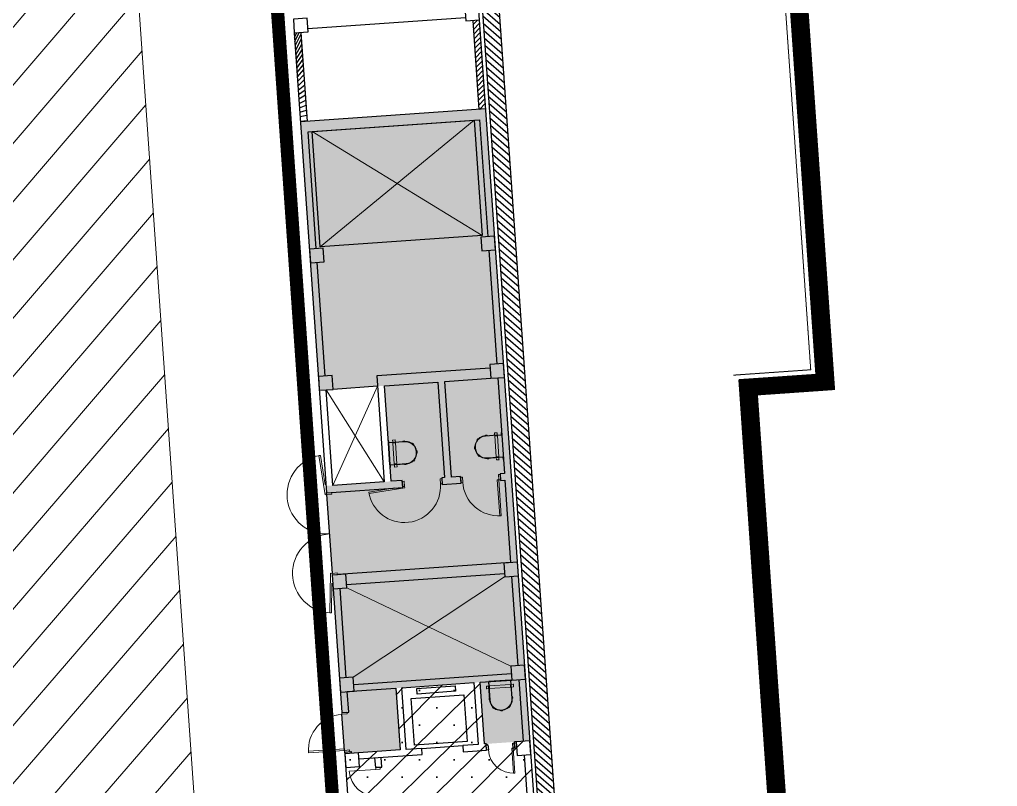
# Model space of a CAD drawing. Header units: millimetres. Extents: x 306 to 836129804, y -168137 to 818603917.
# Drawn here: x 834619946 to 834648386, y 817999682 to 818021977 of the extents above; entities that cross this region are included whole.
import ezdxf

# ---------------------------------------------------------------- set-up
doc = ezdxf.new("R2010")
doc.units = ezdxf.units.MM
doc.header["$LTSCALE"] = 3
for name, pattern in [('ACAD_ISO03W100', [30, 12, -18]), ('B0701', [2.34375, 1.5625, -0.78125]), ('CENTER', [2, 1.25, -0.25, 0.25, -0.25]), ('DASHED', [0.75, 0.5, -0.25])]:
    doc.linetypes.add(name, pattern=pattern)
for name, color, linetype in [('22INWA-a', 6, 'CENTER'), ('_P30', 251, 'Continuous'), ('_PARCEL BOUNDARY', 10, 'DASHED')]:
    doc.layers.add(name, color=color, linetype=linetype)
for name, color, linetype, lineweight in [('Eva-New', 1, 'ACAD_ISO03W100', 18), ('Hatch (CARR)', 252, 'Continuous', 35), ('Hatch (LTC&CB)', 252, 'Continuous', 35), ('Q-SPCQ', 7, 'Continuous', 13), ('UAJ-22INWA', 251, 'Continuous', 35), ('UAJ-22INWA-bw', 251, 'Continuous', 35), ('UAJ-28STRU-y', 251, 'B0701', 9), ('UAJ-32INFR-d', 251, 'Continuous', 5), ('UAJ-32INFR-h', 251, 'Continuous', 9), ('UAJ_32INFR', 251, 'Continuous', 9)]:
    doc.layers.add(name, color=color, linetype=linetype, lineweight=lineweight)

# ---------------------------------------------------------------- blocks, each defined once
blk = doc.blocks.new('PB1')
at = {"layer": '_PARCEL BOUNDARY', "ltscale": 5, "const_width": 382.5, "flags": 128}
blk.add_lwpolyline([(834579180.0000008, 817441477.0994015), (834578344.0000008, 817453448.0992794), (834623997.0000008, 817456639.0992794), (834629227.0000008, 817381823.0992794), (834583575.0000008, 817378615.0994015)], close=True, dxfattribs=at)
blk = doc.blocks.new('M_Door-Exterior-Double - ARC 2300 x 2400mm-1753084-_11_000 mPD')
at = {"layer": 'UAJ_32INFR', "lineweight": 18}
for p, q in [((-2295.623902805513, 181.579104159784), (-2291.701894381869, 226.4078655739431)), ((-1435.75130756943, 106.3500000000349), (-2295.623902805513, 181.579104159784)), ((-2291.701894381869, 226.4078655739431), (-1146.077991576356, 126.1787614141358)), ((-1150, 81.34999999997672), (-1200, 85.72443317627767)), ((-1146.077991576356, 126.1787614141358), (-1150, 81.34999999997672)), ((2291.701894381855, 226.4078655739431), (1146.077991576356, 126.1787614141358)), ((1146.077991576356, 126.1787614141358), (1150, 81.34999999997672)), ((1150, 81.34999999997672), (1200, 85.72443317627767)), ((1435.751307569415, 106.3500000000349), (2295.623902805499, 181.579104159784)), ((2295.623902805499, 181.579104159784), (2291.701894381855, 226.4078655739431))]:
    blk.add_line(p, q, dxfattribs=at)
at = {"layer": 'UAJ_32INFR'}
for p, q in [((-1150, 81.34999999997672), (-1200, 81.34999999997672)), ((-1200, 81.34999999997672), (-1200, -68.65000000002328)), ((-1150, -68.65000000002328), (-1150, 81.34999999997672)), ((1150, 81.34999999997672), (1150, -68.65000000002328)), ((1200, 81.34999999997672), (1150, 81.34999999997672)), ((1200, -68.65000000002328), (1200, 81.34999999997672)), ((-1200, -68.65000000002328), (-1150, -68.65000000002328)), ((1150, -68.65000000002328), (1200, -68.65000000002328))]:
    blk.add_line(p, q, dxfattribs=at)
for centre, radius, start, end in [((-1150, 81.34999999997672), 1150.000000000001, 0, 175.0000000001269), ((1150, 81.34999999997672), 1149.999999999999, 4.999999999873086, 180)]:
    blk.add_arc(centre, radius, start, end, dxfattribs=at)
blk = doc.blocks.new('M_Door-Passage-Single-Flush - ARC 1050 x 2400mm-1743262-_11_000 mPD')
at = {"layer": 'UAJ_32INFR'}
for p, q in [((-575.0000000000025, 68.64999999999768), (-525.0000000000028, 68.64999999999768)), ((-575.0000000000025, -81.35000000000227), (-575.0000000000025, 68.64999999999768)), ((-525.0000000000028, 68.64999999999768), (-525.0000000000028, -81.35000000000227)), ((524.999999999997, 68.64999999999768), (574.999999999997, 68.64999999999768)), ((524.999999999997, -81.35000000000227), (524.999999999997, 68.64999999999768)), ((574.999999999997, 68.64999999999768), (574.999999999997, -81.35000000000227)), ((-525.0000000000028, -81.35000000000227), (-575.0000000000025, -81.35000000000227)), ((574.999999999997, -81.35000000000227), (524.999999999997, -81.35000000000227))]:
    blk.add_line(p, q, dxfattribs=at)
at = {"layer": 'UAJ_32INFR', "lineweight": 18}
for p, q in [((479.9999999999976, -81.35000000000167), (524.9999999999976, -81.35000000000167)), ((479.999999999996, -1131.350000000002), (479.9999999999976, -81.35000000000167)), ((524.9999999999976, -81.35000000000167), (524.999999999996, -1131.350000000002)), ((524.999999999996, -1131.350000000002), (479.999999999996, -1131.350000000002))]:
    blk.add_line(p, q, dxfattribs=at)
at = {"layer": 'UAJ_32INFR'}
blk.add_arc((524.9999999999976, -81.35000000000167), 1050.000000000001, 180.0000000000003, 269.9999999999999, dxfattribs=at)
blk = doc.blocks.new('M_Door-Passage-Single-Flush - ARC 1050 x 2400mm-1745793-_11_000 mPD')
at = {"layer": 'UAJ_32INFR'}
for p, q in [((-525.0000000000028, 81.35000000000227), (-575.0000000000025, 81.35000000000227)), ((-575.0000000000025, 81.35000000000227), (-575.0000000000025, -68.64999999999768)), ((-525.0000000000028, -68.64999999999768), (-525.0000000000028, 81.35000000000227)), ((524.999999999997, 81.35000000000227), (524.999999999997, -68.64999999999768)), ((574.999999999997, 81.35000000000227), (524.999999999997, 81.35000000000227)), ((574.999999999997, -68.64999999999768), (574.999999999997, 81.35000000000227)), ((-575.0000000000025, -68.64999999999768), (-525.0000000000028, -68.64999999999768)), ((524.999999999997, -68.64999999999768), (574.999999999997, -68.64999999999768))]:
    blk.add_line(p, q, dxfattribs=at)
at = {"layer": 'UAJ_32INFR', "lineweight": 18}
for p, q in [((1567.082424572686, 217.6922912991745), (521.0779915763528, 126.1787614141302)), ((521.0779915763528, 126.1787614141302), (524.9999999999976, 81.35000000000167)), ((524.9999999999976, 81.35000000000167), (575.0000000000219, 85.72443317630015)), ((810.7513075688424, 106.349999999986), (1571.00443299633, 172.8635298850459)), ((1571.00443299633, 172.8635298850459), (1567.082424572686, 217.6922912991745))]:
    blk.add_line(p, q, dxfattribs=at)
at = {"layer": 'UAJ_32INFR'}
blk.add_arc((524.9999999999976, 81.35000000000167), 1049.999999999999, 4.999999999999937, 179.9999999999997, dxfattribs=at)
blk = doc.blocks.new('Ladder-Wall-Mounted-with_Cage - 5000mm-1443984-_11_000 mPD')
at = {"layer": 'Q-SPCQ'}
for p, q in [((-222.8782220812523, 882.1158819958251), (-258.7992465655288, 846.1948575115482)), ((-249.8189904444596, 837.2146013904792), (-213.8979659601832, 873.1356258747561)), ((-213.8979659601832, 873.1356258747561), (-222.8782220812523, 882.1158819958251)), ((24.68113019323707, 963.6162742316604), (-26.11886980676296, 963.6162742316604)), ((-26.11886980676296, 963.6162742316604), (-26.11886980676296, 950.9162742316604)), ((-26.11886980676296, 950.9162742316604), (24.68113019323707, 950.9162742316604)), ((24.68113019323707, 950.9162742316604), (24.68113019323707, 963.6162742316604)), ((222.8782220812474, 882.1158819958251), (213.8979659601783, 873.1356258747561)), ((213.8979659601783, 873.1356258747561), (249.8189904444548, 837.2146013904792)), ((258.7992465655238, 846.1948575115482), (222.8782220812474, 882.1158819958251)), ((-342.8999999999996, 622.3000000000014), (-342.8999999999996, 571.5000000000015)), ((-330.1999999999997, 622.3000000000014), (-342.8999999999996, 622.3000000000014)), ((-342.8999999999996, 571.5000000000015), (-330.1999999999997, 571.5000000000015)), ((-330.1999999999997, 571.5000000000015), (-330.1999999999997, 622.3000000000014)), ((-330.1999999999996, 622.300000000002), (-330.1999999999997, 217)), ((-317.4999999999996, 217), (-317.4999999999996, 622.2999999999997)), ((-258.7992465655288, 846.1948575115482), (-249.8189904444596, 837.2146013904792)), ((249.8189904444548, 837.2146013904792), (258.7992465655238, 846.1948575115482)), ((317.5000000000004, 622.3000000000029), (317.5000000000004, 217)), ((330.1999999999971, 622.3000000000014), (330.1999999999971, 571.5000000000015)), ((342.8999999999961, 622.3000000000014), (330.1999999999971, 622.3000000000014)), ((330.2000000000004, 217), (330.2000000000004, 622.300000000002)), ((330.1999999999971, 571.5000000000015), (342.8999999999961, 571.5000000000015)), ((342.8999999999961, 571.5000000000015), (342.8999999999961, 622.3000000000014)), ((-393.6999999991633, 293.2000000000633), (-393.6999999991633, 217.0000000000633)), ((-393.7000000000015, 293.2), (-387.3500000000016, 293.2)), ((-387.3500000000016, 293.2), (-330.1999999999987, 293.2)), ((-304.8000000000007, 293.2), (-317.4999999999994, 293.2)), ((-317.4999999999994, 293.2), (-317.4999999999994, 217)), ((-304.8000000000007, 217), (-304.8000000000007, 293.2)), ((-304.7999999999994, 293.2000000000014), (304.8000000000011, 293.1999999999986)), ((317.4999999999992, 293.2), (304.8, 293.2)), ((304.8, 293.2), (304.8, 217)), ((317.4999999999992, 217), (317.4999999999992, 293.2)), ((330.200000000006, 293.2), (387.3499999999953, 293.2)), ((387.3499999999952, 293.2), (393.6999999999953, 293.2)), ((393.7000000008331, 217.0000000000633), (393.7000000008331, 293.2000000000633)), ((-387.3500000000015, 217), (-393.7000000000015, 217)), ((-327.0250000000016, 99.52499999999995), (-393.7000000000016, 99.52499999999971)), ((-393.7000000000016, 99.52499999999971), (-393.7000000000016, 89.9999999999997)), ((-393.7000000000016, 89.9999999999997), (-317.5000000000016, 89.99999999999999)), ((-330.1999999999987, 217), (-387.3500000000016, 217)), ((-330.1999999999997, 217), (-317.4999999999996, 217)), ((-327.0250000000018, 217.0000000000025), (-327.0250000000016, 99.52499999999995)), ((-317.5000000000016, 89.99999999999999), (-317.5000000000016, 217.0000000000032)), ((-317.4999999999994, 217), (-304.8000000000007, 217)), ((304.8000000000008, 216.9999999999986), (-304.7999999999997, 217.0000000000014)), ((304.8, 217), (317.4999999999992, 217)), ((317.499999999997, 217.0000000000032), (317.499999999997, 89.99999999999999)), ((317.5000000000004, 217), (330.2000000000004, 217)), ((317.499999999997, 89.99999999999999), (393.699999999997, 89.99999999999973)), ((327.0249999999971, 99.52499999999995), (327.0249999999972, 217.0000000000025)), ((393.699999999997, 99.52499999999972), (327.0249999999971, 99.52499999999995)), ((387.3499999999953, 217), (330.2000000000082, 217)), ((393.6999999999953, 217), (387.3499999999953, 217)), ((393.699999999997, 89.99999999999973), (393.699999999997, 99.52499999999972))]:
    blk.add_line(p, q, dxfattribs=at)
for centre, radius, start, end in [((3.722355756963225e-13, 622.300000000002), 330.2000000000003, 359.9999999999996, 179.9999999999999), ((4.39914771277472e-13, 622.300000000001), 317.4999999999997, 7.69694232914171e-13, 180)]:
    blk.add_arc(centre, radius, start, end, dxfattribs=at)
blk = doc.blocks.new('Ladder-Wall-Mounted-with_Cage - 5000mm-1898260-_11_000 mPD')
at = {"layer": 'Q-SPCQ'}
for p, q in [((-222.8782220812523, 882.1158819958251), (-258.7992465655288, 846.1948575115482)), ((-249.8189904444596, 837.2146013904792), (-213.8979659601832, 873.1356258747561)), ((-213.8979659601832, 873.1356258747561), (-222.8782220812523, 882.1158819958251)), ((24.68113019323707, 963.6162742316604), (-26.11886980676296, 963.6162742316604)), ((-26.11886980676296, 963.6162742316604), (-26.11886980676296, 950.9162742316604)), ((-26.11886980676296, 950.9162742316604), (24.68113019323707, 950.9162742316604)), ((24.68113019323707, 950.9162742316604), (24.68113019323707, 963.6162742316604)), ((222.8782220812474, 882.1158819958251), (213.8979659601783, 873.1356258747561)), ((213.8979659601783, 873.1356258747561), (249.8189904444548, 837.2146013904792)), ((258.7992465655238, 846.1948575115482), (222.8782220812474, 882.1158819958251)), ((-342.8999999999996, 622.3000000000014), (-342.8999999999996, 571.5000000000015)), ((-330.1999999999997, 622.3000000000014), (-342.8999999999996, 622.3000000000014)), ((-342.8999999999996, 571.5000000000015), (-330.1999999999997, 571.5000000000015)), ((-330.1999999999997, 571.5000000000015), (-330.1999999999997, 622.3000000000014)), ((-330.1999999999996, 622.300000000002), (-330.1999999999997, 276.9999999999999)), ((-317.4999999999996, 276.9999999999999), (-317.4999999999996, 622.2999999999997)), ((-258.7992465655288, 846.1948575115482), (-249.8189904444596, 837.2146013904792)), ((249.8189904444548, 837.2146013904792), (258.7992465655238, 846.1948575115482)), ((317.5000000000004, 622.3000000000029), (317.5000000000004, 276.9999999999999)), ((330.1999999999971, 622.3000000000014), (330.1999999999971, 571.5000000000015)), ((342.8999999999961, 622.3000000000014), (330.1999999999971, 622.3000000000014)), ((330.2000000000004, 276.9999999999999), (330.2000000000004, 622.300000000002)), ((330.1999999999971, 571.5000000000015), (342.8999999999961, 571.5000000000015)), ((342.8999999999961, 571.5000000000015), (342.8999999999961, 622.3000000000014)), ((-393.7000000007811, 353.199999999976), (-393.7000000007811, 276.999999999976)), ((-393.7000000000015, 353.2), (-387.3500000000016, 353.2)), ((-387.3500000000016, 353.2), (-330.1999999999987, 353.2)), ((-304.8000000000007, 353.2), (-317.4999999999994, 353.2)), ((-317.4999999999994, 353.2), (-317.4999999999994, 276.9999999999999)), ((-304.8000000000007, 276.9999999999999), (-304.8000000000007, 353.2)), ((-304.7999999999994, 353.2000000000014), (304.8000000000011, 353.1999999999986)), ((317.4999999999992, 353.2), (304.8, 353.2)), ((304.8, 353.2), (304.8, 276.9999999999999)), ((317.4999999999992, 276.9999999999999), (317.4999999999992, 353.2)), ((330.2000000000061, 353.2), (387.3499999999953, 353.2)), ((387.3499999999952, 353.2), (393.6999999999953, 353.2)), ((393.6999999992175, 276.999999999976), (393.6999999992175, 353.199999999976)), ((-387.3500000000015, 276.9999999999999), (-393.7000000000015, 276.9999999999999)), ((-327.0250000000016, 159.5249999999999), (-393.7000000000016, 159.5249999999997)), ((-393.7000000000016, 159.5249999999997), (-393.7000000000016, 149.9999999999997)), ((-393.7000000000016, 149.9999999999997), (-317.5000000000016, 149.9999999999999)), ((-330.1999999999987, 276.9999999999999), (-387.3500000000016, 276.9999999999999)), ((-330.1999999999997, 276.9999999999999), (-317.4999999999996, 276.9999999999999)), ((-327.0250000000018, 276.9999999999999), (-327.0250000000016, 159.5249999999999)), ((-317.5000000000016, 149.9999999999999), (-317.5000000000016, 276.9999999999989)), ((-317.4999999999994, 276.9999999999999), (-304.8000000000007, 276.9999999999999)), ((304.8000000000008, 276.9999999999985), (-304.7999999999997, 277.0000000000014)), ((304.8, 276.9999999999999), (317.4999999999992, 276.9999999999999)), ((317.499999999997, 276.9999999999989), (317.499999999997, 149.9999999999999)), ((317.5000000000004, 276.9999999999999), (330.2000000000004, 276.9999999999999)), ((317.499999999997, 149.9999999999999), (393.699999999997, 149.9999999999997)), ((327.0249999999971, 159.5249999999999), (327.0249999999972, 276.9999999999999)), ((393.699999999997, 159.5249999999997), (327.0249999999971, 159.5249999999999)), ((387.3499999999953, 276.9999999999999), (330.2000000000082, 276.9999999999999)), ((393.6999999999953, 276.9999999999999), (387.3499999999953, 276.9999999999999)), ((393.699999999997, 149.9999999999997), (393.699999999997, 159.5249999999997))]:
    blk.add_line(p, q, dxfattribs=at)
for centre, radius, start, end in [((3.722355756963225e-13, 622.300000000002), 330.2000000000003, 359.9999999999996, 179.9999999999999), ((4.39914771277472e-13, 622.300000000001), 317.4999999999997, 7.69694232914171e-13, 180)]:
    blk.add_arc(centre, radius, start, end, dxfattribs=at)
blk = doc.blocks.new('32_UNS-Door-DoubleLeaf-plan1')
at = {"layer": 'UAJ-22INWA'}
for p, q in [((1649.999999880791, 0), (1649.999999761581, -180.0000001192093)), ((-1.192092895507812e-07, -1.192092895507812e-07), (-1.192092895507812e-07, -180.0000001192093))]:
    blk.add_line(p, q, dxfattribs=at)
at = {"layer": 'UAJ-32INFR-d'}
blk.add_line((49.99999976158142, -1.192092895507812e-07), (49.99999988079071, 774.9999998807907), dxfattribs=at)
blk.add_lwpolyline([(1599.999999880791, -1.192092895507812e-07), (1599.999999880791, 774.9999997615814)], dxfattribs=at)
at = {"layer": 'UAJ-32INFR-d', "extrusion": (0, 0, -1)}
for centre, radius, start, end in [((-49.99999976158142, -1.192092895507812e-07), 774.9999999994451, 90, 180), ((-1599.999999880791, -1.192092895507812e-07), 775.0000000000762, 0, 90)]:
    blk.add_arc(centre, radius, start, end, dxfattribs=at)
at = {"layer": 'UAJ-32INFR-h'}
for points in [[(1649.999999880791, 0), (1599.999999880791, -1.192092895507812e-07), (1599.999999880791, -130.0000001192093), (1649.999999761581, -130.0000001192093)], [(-1.192092895507812e-07, -1.192092895507812e-07), (49.99999976158142, -1.192092895507812e-07), (49.99999988079071, -130.0000001192093), (-1.192092895507812e-07, -130.0000002384186)]]:
    blk.add_lwpolyline(points, close=True, dxfattribs=at)
blk = doc.blocks.new('3A35X-MAGP-P-ADR-L00-L1')
at = {"layer": '_P30', "ltscale": 0.5}
h = blk.add_hatch(dxfattribs=at)
h.set_pattern_fill('LINE', color=256, scale=500)
h.set_pattern_definition([(3.998908524941723, (0, 0), (-4.35859189390224, 62.34783618300163), [])])
h.paths.add_polyline_path([(834623881.5471535, 818071698.8028206), (834632091.8334566, 817954254.086951), (834632241.4682937, 817954264.5471406), (834624031.1819599, 818071709.2634411)])
at = {"layer": '_P30'}
h = blk.add_hatch(dxfattribs=at)
h.set_pattern_fill('FP_1', color=256, scale=0.9999999999999998, angle=3.998908527009595, style=0, pattern_type=2)
h.set_pattern_definition([(138.9989085270095, (835227128.549287, 818090924.0665213), (-98.41101089040741, -113.2045623441392), [])])
h.paths.add_polyline_path([(834633437.2423443, 818028932.2833757), (834627451.8500705, 818028513.8585534), (834627486.7188059, 818028015.0758646), (834632973.3283905, 818028398.6319503), (834635671.153036, 817989807.3774713), (834630184.5434517, 817989423.821383), (834630219.4121867, 817988925.0386944), (834632041.9932996, 817989052.451091), (834636204.8044605, 817989343.4635168)])
h = blk.add_hatch(dxfattribs=at)
h.set_pattern_fill('ANSI31', color=256, scale=29.99999999999999, angle=3.999289586936781)
h.set_pattern_definition([(48.99928958693678, (59212699.94867182, -56223520.37977192), (-71.8853126989266, 62.49051382552022), [])])
h.paths.add_polyline_path([(834633304.2752336, 818019363.5798057), (834633503.7882171, 818019377.5286267), (834633322.9128891, 818021964.6272938), (834633123.3999059, 818021950.6784729)])
h = blk.add_hatch(dxfattribs=at)
h.set_pattern_fill('ANSI31', color=256, scale=29.99999999999999, angle=3.999289586936781)
h.set_pattern_definition([(48.99928958693678, (59207512.61111271, -56223883.04911754), (-71.8853126989266, 62.49051382552022), [])])
h.paths.add_polyline_path([(834628116.9376754, 818019000.9104596), (834628316.4506581, 818019014.8592802), (834628135.5753301, 818021601.9579479), (834627936.0623473, 818021588.0091269)])
at = {"layer": '_P30', "lineweight": 25}
for p, q in [((834636204.8044606, 817989343.4635166), (834633437.2423444, 818028932.2833756)), ((834632973.3283905, 818028398.6319503), (834635671.153036, 817989807.3774712))]:
    blk.add_line(p, q, dxfattribs=at)
at = {"layer": '_P30'}
for p, q in [((834628328.1139033, 818021715.6632601), (834632916.9125124, 818022036.4861434)), ((834633123.3999057, 818021950.6784729), (834633304.2752336, 818019363.5798057)), ((834635536.7804426, 817990299.2040774), (834633322.9128891, 818021964.6272938)), ((834627936.0623473, 818021588.0091265), (834628870.6333532, 818008220.6392652)), ((834628316.4506581, 818019014.8592802), (834628135.5753301, 818021601.9579479)), ((834633503.7882171, 818019377.5286267), (834628116.937675, 818019000.9104593)), ((834628337.3738899, 818018715.5898066), (834633325.1984651, 818019064.3103306)), ((834628455.833847, 818018720.864535), (834633164.340245, 818019050.0567098)), ((834633164.340245, 818019050.0567098), (834633398.680438, 818015698.2385945)), ((834633325.1984651, 818019064.3103306), (834633562.7877669, 818015666.0195068)), ((834628574.963191, 818015317.2989832), (834628337.3738899, 818018715.5898066)), ((834628690.1740388, 818015369.0464202), (834628455.833847, 818018720.864535)), ((834633398.680438, 818015698.2385945), (834628690.1740388, 818015369.0464202)), ((834633590.6854091, 818015266.993541), (834633821.9277283, 818011959.4849715)), ((834628834.1031526, 818011610.7644482), (834628602.8608329, 818014918.2730176)), ((834633629.389156, 818011845.7796595), (834630337.4249364, 818011615.6241143)), ((834630337.4249364, 818011615.6241143), (834630552.5448879, 818008538.7172259)), ((834630557.86115, 818011330.30346), (834632110.1298302, 818011438.8293194)), ((834632110.1298302, 818011438.8293194), (834632304.326551, 818008661.1919068)), ((834632309.6428138, 818011452.7781404), (834633650.312388, 818011546.5101854)), ((834632503.8395333, 818008675.1407272), (834632309.6428138, 818011452.7781404)), ((834633849.82537, 818011560.4590062), (834634044.0220912, 818008782.8215934)), ((834629056.197516, 818008434.1010683), (834628862.0007952, 818011211.7384813)), ((834630358.348168, 818011316.3546387), (834629061.5137784, 818011225.6873028)), ((834630752.0578712, 818008552.6660469), (834630557.86115, 818011330.30346)), ((834634044.0220912, 818008782.8215934), (834633919.3264749, 818008774.1035805)), ((834633919.3264749, 818008774.1035805), (834633933.2752976, 818008574.5905969)), ((834630552.5448879, 818008538.7172259), (834629056.197516, 818008434.1010683)), ((834631076.2664689, 818008575.3328816), (834630752.0578712, 818008552.6660469)), ((834631090.2152903, 818008375.8198988), (834631076.2664689, 818008575.3328816)), ((834632304.326551, 818008661.1919068), (834632223.4661211, 818008655.5386015)), ((834632223.4661211, 818008655.5386015), (834632237.414942, 818008456.0256187)), ((834632237.414942, 818008456.0256187), (834632786.0756458, 818008494.3848763)), ((834632772.1268239, 818008693.8978597), (834632503.8395333, 818008675.1407272)), ((834632786.0756458, 818008494.3848763), (834632772.1268239, 818008693.8978597)), ((834633933.2752976, 818008574.5905969), (834634057.9709122, 818008583.3086101)), ((834634057.9709122, 818008583.3086101), (834634225.3567646, 818006189.1528143)), ((834628870.6333532, 818008220.6392652), (834631090.2152903, 818008375.8198988)), ((834628874.2731042, 818008168.5791286), (834629034.379455, 818005878.5436046)), ((834634225.3567646, 818006189.1528143), (834629212.593065, 818005838.6886866)), ((834629457.9684027, 818005555.1116362), (834634046.7670122, 818005875.9345183)), ((834634253.2544065, 818005790.1268485), (834634435.1560342, 818003188.3487757)), ((834629065.9168471, 818005427.4575026), (834629317.5634416, 818001828.1022037)), ((834629447.331459, 818002839.6282518), (834629265.4298297, 818005441.4063236)), ((834634250.9867553, 818002954.9356741), (834629662.1881456, 818002634.1127912)), ((834629475.2291007, 818002440.6022856), (834630886.4931728, 818002539.2698989)), ((834630886.4931728, 818002539.2698989), (834631012.0334231, 818000743.6407388)), ((834631066.0548581, 818002551.8238376), (834633160.9498856, 818002698.2870674)), ((834631191.5951068, 818000756.1946781), (834631066.0548581, 818002551.8238376)), ((834631495.6108576, 818002527.9486957), (834632612.8835617, 818002606.0620928)), ((834631506.769914, 818002368.3383093), (834631495.6108576, 818002527.9486957)), ((834632612.8835617, 818002606.0620928), (834632624.0426185, 818002446.451707)), ((834633160.9498856, 818002698.2870674), (834633286.4901357, 818000902.6579068)), ((834633340.5115708, 818002710.8410059), (834634263.5406934, 818002775.3739891)), ((834633466.0518205, 818000915.2118455), (834633340.5115708, 818002710.8410059)), ((834634463.0536762, 818002789.3228105), (834634588.5939258, 818000993.6936508)), ((834629517.0764292, 818001842.051025), (834629475.2291007, 818002440.6022856)), ((834631333.9334836, 818002239.0455209), (834632870.1834537, 818002346.4514428)), ((834631428.785467, 818000882.3572361), (834631333.9334836, 818002239.0455209)), ((834632624.0426185, 818002446.451707), (834631506.769914, 818002368.3383093)), ((834632870.1834537, 818002346.4514428), (834632965.0354363, 818000989.7631583)), ((834629317.5634416, 818001828.1022037), (834629517.076425, 818001842.0510246)), ((834629394.2819569, 818000730.780796), (834629321.0506463, 818001778.2239577)), ((834632965.0354363, 818000989.7631583), (834631428.785467, 818000882.3572361)), ((834631644.2914145, 818000787.8446465), (834632837.5850632, 818000871.2729992)), ((834633286.4901357, 818000902.6579067), (834632837.5850627, 818000871.2729994)), ((834632837.5850627, 818000871.2729994), (834632850.1390016, 818000691.711314)), ((834633515.9300656, 818000918.6990508), (834633466.0518205, 818000915.2118455)), ((834633528.4840051, 818000739.1373675), (834633515.9300656, 818000918.6990514)), ((834634389.0809443, 818000979.7448289), (834634339.2026981, 818000976.2576237)), ((834634351.756637, 818000796.6959398), (834634339.202698, 818000976.2576237)), ((834629397.7691623, 818000680.9025501), (834629597.2821461, 818000694.8513714)), ((834629397.7691624, 818000680.9025502), (834629401.2563676, 818000631.0243049)), ((834631012.0334231, 818000743.6407388), (834629401.2563678, 818000631.0243043)), ((834629401.2563678, 818000631.0243043), (834629413.8103062, 818000451.4626199)), ((834629600.7693647, 818000644.9731264), (834629597.2821596, 818000694.8513726)), ((834629812.8362724, 818000479.3602619), (834631656.8453535, 818000608.2829617)), ((834630481.1305375, 818000240.3879299), (834630461.2534677, 818000524.6939296)), ((834631644.2914145, 818000787.8446465), (834631191.5951068, 818000756.1946781)), ((834631656.8453535, 818000608.2829617), (834631644.2914145, 818000787.8446465)), ((834632850.1390016, 818000691.711314), (834633528.484005, 818000739.1373665)), ((834634351.756637, 818000796.6959399), (834634401.6348819, 818000800.1831452)), ((834634616.4915684, 818000594.6676843), (834634740.6360751, 817998819.0021348)), ((834629413.8103062, 818000451.4626199), (834629553.2985169, 817998456.3327898)), ((834630301.5688539, 818000227.8339908), (834630281.6917835, 818000512.1399909))]:
    blk.add_line(p, q, dxfattribs=at)
at = {"layer": '_P30', "lineweight": 0}
for p, q in [((834628690.1740388, 818015369.0464202), (834633164.340245, 818019050.0567098)), ((834628455.833847, 818018720.864535), (834633398.680438, 818015698.2385945)), ((834628862.0007952, 818011211.7384814), (834630552.5448879, 818008538.7172259)), ((834629056.197516, 818008434.1010683), (834630358.348168, 818011316.3546387)), ((834629646.8444426, 818002853.5770729), (834634046.7267119, 818005772.3843663)), ((834629464.942813, 818005455.3551447), (834634235.6430517, 818003174.3999552))]:
    blk.add_line(p, q, dxfattribs=at)
at = {"layer": '_P30', "lineweight": 35}
for p, q in [((834630718.40634, 818009033.9911195), (834630674.1188335, 818009667.4448404)), ((834633590.043588, 818002728.2868755), (834634223.4973093, 818002772.5743823))]:
    blk.add_line(p, q, dxfattribs=at)
at = {"layer": '_P30'}
for points in [[(834623881.5471535, 818071698.8028206), (834632091.8334566, 817954254.086951), (834632241.4682937, 817954264.5471406), (834624031.1819599, 818071709.2634411), (834623881.5471536, 818071698.8028206)], [(834634256.98797, 818000790.0702498), (834634301.8783907, 818000793.2087345), (834634291.4167755, 818000942.8434719), (834634341.2950212, 818000946.330677), (834634351.756637, 818000796.6959398), (834634301.8783907, 818000793.2087345)]]:
    blk.add_lwpolyline(points, dxfattribs=at)
for points in [[(834632923.886923, 818021936.7296517), (834633322.9128891, 818021964.6272938), (834633295.0152472, 818022363.6532593), (834632895.9892817, 818022335.7556173)], [(834627936.0623472, 818021588.0091267), (834628335.0883137, 818021615.9067689), (834628307.1906714, 818022014.9327353), (834627908.164705, 818021987.0350934)], [(834633391.1724256, 818015253.0447204), (834633790.1983917, 818015280.9423623), (834633762.3007497, 818015679.968328), (834633363.2747843, 818015652.0706869)], [(834628403.3478508, 818014904.324196), (834628802.3738164, 818014932.2218387), (834628774.4761744, 818015331.247804), (834628375.4502089, 818015303.3501617)], [(834633650.312388, 818011546.5101854), (834634049.3383535, 818011574.4078275), (834634021.4407117, 818011973.4337933), (834633622.4147462, 818011945.536151)], [(834628662.4878119, 818011197.7896602), (834629061.5137784, 818011225.6873028), (834629033.6161361, 818011624.7132691), (834628634.5901694, 818011596.8156267)], [(834634053.7414227, 818005776.1780275), (834634452.7673883, 818005804.0756685), (834634424.8697464, 818006203.1016352), (834634025.8437812, 818006175.2039932)], [(834629065.916847, 818005427.4575024), (834629464.942813, 818005455.3551446), (834629437.0451711, 818005854.3811103), (834629038.0192052, 818005826.4834683)], [(834634263.5406934, 818002775.3739891), (834634662.5666591, 818002803.2716312), (834634634.6690178, 818003202.2975967), (834634235.643052, 818003174.3999548)], [(834629275.7161174, 818002426.6534653), (834629674.7420839, 818002454.5511073), (834629646.8444427, 818002853.5770729), (834629247.8184761, 818002825.6794307)], [(834633567.9006348, 818000892.2593098), (834633578.3622506, 818000742.624572), (834633528.4840052, 818000739.1373674), (834633518.022389, 818000888.7721046)], [(834634416.9785848, 818000580.7188628), (834634816.0045519, 818000608.6165049), (834634788.1069096, 818001007.6424713), (834634389.0809443, 818000979.7448294)], [(834629429.1540097, 818000231.9983389), (834629828.1799753, 818000259.895981), (834629800.2823335, 818000658.9219465), (834629401.2563679, 818000631.0243049)]]:
    blk.add_lwpolyline(points, close=True, dxfattribs=at)
at = {"layer": '_P30', "lineweight": 18}
blk.add_lwpolyline([(834634301.8783907, 818000793.2087345), (834634352.4625535, 818000069.6925939), (834634307.5721323, 818000066.5541092), (834634256.98797, 818000790.0702498)], dxfattribs=at)
blk.add_arc((834634301.8783907, 818000793.2087345), 725.2822640844034, 183.9992895907416, 273.9992895813409, dxfattribs=at)
at = {"layer": '_P30'}
for name, p, rotation in [('Ladder-Wall-Mounted-with_Cage - 5000mm-1898260-_11_000 mPD', (834634137.8615446, 818009591.3351417), 93.99928958693681), ('Ladder-Wall-Mounted-with_Cage - 5000mm-1898260-_11_000 mPD', (834630546.6278495, 818009340.2563635), 273.9992895869366), ('M_Door-Exterior-Double - ARC 2300 x 2400mm-1753084-_11_000 mPD', (834629035.4781853, 818007029.23505), 93.99928958693681), ('M_Door-Passage-Single-Flush - ARC 1050 x 2400mm-1745793-_11_000 mPD', (834631656.3978307, 818008522.013787), 183.999289589383), ('M_Door-Passage-Single-Flush - ARC 1050 x 2400mm-1743262-_11_000 mPD', (834633352.258186, 818008640.5787653), 3.99928958693678), ('Ladder-Wall-Mounted-with_Cage - 5000mm-1443984-_11_000 mPD', (834633900.493479, 818002840.211471), 183.999289589383), ('M_Door-Passage-Single-Flush - ARC 1050 x 2400mm-1743262-_11_000 mPD', (834629438.8182077, 818001260.1760594), 273.9992895869366), ('32_UNS-Door-DoubleLeaf-plan1', (834630416.6466262, 817998581.8518806), 93.99928958693681)]:
    blk.add_blockref(name, p, dxfattribs=dict(at, rotation=rotation))

msp = doc.modelspace()

# ---------------------------------------------------------------- hatches: boundary and pattern name
at = {"layer": 'Eva-New', "linetype": 'Continuous', "ltscale": 0.01}
h = msp.add_hatch(dxfattribs=at)
h.set_pattern_fill('ANSI31', color=8, scale=350, angle=4)
h.set_pattern_definition([(49, (0, 0), (-838.6710210225554, 729.0455959657013), [])])
edge = h.paths.add_edge_path()
edge.add_arc((834611513.5385946, 818068145.3264505), 14099.99999968531, 55.19002574308559, 154.5596091027724)
edge.add_line((834598780.7776825, 818074202.2893481), (834595240.3911003, 818066761.4558462))
edge.add_arc((834589822.417787, 818069339.3552195), 6000.000000233124, 273.9989064334658, 334.5546563119141, ccw=False)
edge.add_line((834590240.8423903, 818063353.9629304), (834585554.5350056, 818063026.3542768))
edge.add_arc((834584989.6617913, 818071106.6338656), 8099.999998867221, 264.220048196886, 273.9989064322582, ccw=False)
edge.add_line((834584173.925572, 818063047.8142), (834580415.7397891, 818063428.2282544))
edge.add_arc((834579106.5335116, 818050494.3201492), 12999.99999816069, 84.2200481985661, 93.99077919798958)
edge.add_line((834578201.7864021, 818063462.7985727), (834574221.9197499, 818063185.1428037))
edge.add_arc((834573731.4752913, 818070170.6889209), 7002.741628984699, 184.518270925359, 274.0160585979712, ccw=False)
edge.add_arc((834553791.0620614, 818068592.8452796), 13000.0000005708, 4.527501078735133, 25.16518805878682)
edge.add_line((834565557.174624, 818074120.828201), (834563375.7160238, 818078763.9842684))
edge.add_arc((834569692.9588658, 818081779.3520507), 6999.999999030279, 186.261998653722, 205.5162346975632, ccw=False)
edge.add_line((834562734.724241, 818081015.8267443), (834561851.4163579, 818093822.5155479))
edge.add_arc((834568795.7761757, 818094576.8707228), 6985.211880096444, 103.79340942041148, 186.1996435070692, ccw=False)
edge.add_line((834567130.3497419, 818101360.6410463), (834607738.9713905, 818104323.6446342))
edge.add_arc((834606780.3295362, 818117304.0183489), 13015.72495013958, 274.223807264846, 392.8596289379157)
edge.add_arc((834623587.3262396, 818128173.8785237), 6999.999999836902, 183.9989136523716, 212.9539425140163, ccw=False)
edge.add_line((834616604.3686309, 818127685.7156067), (834614554.4666462, 818157541.1841724))
edge.add_line((834614554.4666462, 818157541.1841724), (834608569.0701823, 818157122.7809477))
edge.add_line((834608569.0701823, 818157122.7809477), (834610618.9763948, 818127267.2902491))
edge.add_arc((834623587.3262378, 818128173.8785231), 12999.99999806346, 183.9989136508734, 212.8579348742854)
edge.add_arc((834606785.1724918, 818117301.6086594), 7012.974383020965, -85.87050168941721, 32.994913872568816, ccw=False)
edge.add_line((834607290.1835088, 818110306.8410742), (834542916.4285616, 818105772.5570611))
edge.add_line((834542916.4285616, 818105772.5570611), (834543332.168679, 818099784.931535))
edge.add_line((834543332.168679, 818099784.931535), (834548339.9487058, 818100139.6961751))
edge.add_arc((834548849.6206386, 818093135.5706489), 7022.644791367745, 1.917894415990986, 94.16192873604791, ccw=False)
edge.add_line((834555868.3314306, 818093370.5997602), (834556822.6031799, 818079614.5109141))
edge.add_arc((834565030.3921052, 818080333.9384184), 8239.258156901009, 185.0092761133849, 211.2767633085009)
edge.add_line((834557988.549832, 818076056.3418531), (834560014.6381451, 818071842.7746612))
edge.add_arc((834553704.8687762, 818068780.019501), 7013.81912084653, -83.41200971856142, 25.89188562423311, ccw=False)
edge.add_line((834554509.5567249, 818061812.5137804), (834511331.2743995, 818058806.1397856))
edge.add_arc((834510845.0625758, 818065789.233517), 6999.999999933733, 141.8798806352492, 273.9829049167347, ccw=False)
edge.add_arc((834495100.3448526, 818078140.8887452), 13011.48484009153, 321.889271565979, 363.9966433354928)
edge.add_line((834508080.187521, 818079047.7636253), (834507303.147802, 818090245.0026575))
edge.add_arc((834514286.1054543, 818090733.1649512), 6999.999999943095, 94.21783473311712, 183.9989085377374, ccw=False)
edge.add_line((834513771.2650272, 818097714.206373), (834514324.2611847, 818097754.9889383))
edge.add_line((834514324.2611847, 818097754.9889383), (834515094.2032907, 818097812.2750338))
edge.add_arc((834515888.7804214, 818090839.1162039), 7018.283043878132, 4.391191596629085, 96.50069787772958, ccw=False)
edge.add_line((834522886.4615402, 818091376.4762715), (834523318.1003574, 818085091.4654405))
edge.add_line((834523318.1003574, 818085091.4654405), (834529307.3396509, 818085510.1591995))
edge.add_line((834529307.3396509, 818085510.1591995), (834528870.5492542, 818091758.2633296))
edge.add_arc((834535853.5069062, 818092246.4256233), 6999.999999586337, 93.99890853307471, 183.9989085379415, ccw=False)
edge.add_line((834535365.3446131, 818099229.3832753), (834540639.8020831, 818099596.5330453))
edge.add_line((834540639.8020831, 818099596.5330453), (834540220.7704337, 818105616.323317))
edge.add_line((834540220.7704337, 818105616.323317), (834513376.0995728, 818103738.6078113))
edge.add_arc((834514284.2614373, 818090770.3680685), 13000.00000003277, 94.00586599802176, 183.991117880833)
edge.add_line((834501315.7883602, 818089865.5443004), (834502093.999344, 818078618.6765761))
edge.add_arc((834495110.6965383, 818078135.4768907), 7000.000000828009, -66.13857842422561, 3.9581909098961887, ccw=False)
edge.add_arc((834495110.6965395, 818078135.4768903), 6999.999999981786, 273.99870041279297, 293.8614215680351, ccw=False)
edge.add_line((834495598.8334678, 818071152.5174648), (834484038.0252761, 818070344.3705096))
edge.add_arc((834484944.5652856, 818057376.0172908), 12999.99999985473, 3.998699986240524, 93.99870041178127, ccw=False)
edge.add_line((834497912.918511, 818058282.557204), (834498850.7850932, 818044866.0656179))
edge.add_arc((834505832.5325971, 818045382.0451274), 7000.788031506466, 153.5175844556254, 184.2267069343446, ccw=False)
edge.add_arc((834505831.7802428, 818045382.3021698), 7000.000000506094, 93.9907792036035, 153.5167215738451, ccw=False)
edge.add_line((834505344.6087215, 818052365.3290147), (834578107.7560652, 818057441.656797))
edge.add_arc((834579012.5031768, 818044473.1783768), 12999.99999509848, 84.22004763743712, 93.99077920788699, ccw=False)
edge.add_line((834580321.7095807, 818057407.0864662), (834583663.296837, 818057068.8416442))
edge.add_arc((834584972.5032473, 818070002.7497832), 13000.00004509936, 264.2200476312211, 273.9989064308502)
edge.add_line((834585879.0898904, 818057034.399779), (834609493.5669917, 818058685.2319609))
edge.add_arc((834609981.7373167, 818051702.1557314), 7000.118848462731, -19.364931974248975, 93.99890643048622, ccw=False)
edge.add_arc((834628850.3650681, 818045070.4409646), 13000.00000042529, 160.6350680240969, 183.9989064535735)
edge.add_line((834615882.0151088, 818044163.8543195), (834619634.348526, 817990488.2644923))
edge.add_arc((834610656.2600935, 817989860.627584), 8999.999999519287, -86.01194112060227, 3.998906454734822, ccw=False)
edge.add_line((834611282.1972058, 817980882.4204844), (834602812.2813497, 817980291.9201078))
edge.add_line((834602812.2813497, 817980291.9201078), (834603230.7061716, 817974306.527834))
edge.add_line((834603230.7061716, 817974306.527834), (834611717.6719617, 817974898.2168859))
edge.add_arc((834612343.6090722, 817965920.0097858), 8999.999999977357, 3.8734655887747067, 93.98805886777768, ccw=False)
edge.add_line((834621323.0501077, 817966527.9889727), (834621688.4984579, 817961112.7419763))
edge.add_line((834621688.4984579, 817961112.7419763), (834627673.3989117, 817961529.9934386))
edge.add_line((834627673.3989117, 817961529.9934386), (834621867.801321, 818044576.6440177))
edge.add_arc((834628850.6858916, 818045064.8011855), 6999.926738671702, 160.627157224399, 183.9989083996896, ccw=False)
edge.add_arc((834609980.9204334, 818051699.8431354), 13002.36888268257, 340.6271572335476, 454.0111039654658)
edge.add_line((834609071.4073162, 818064670.3628802), (834607456.5171404, 818064557.3573512))
edge.add_arc((834607170.3486158, 818068550.9500543), 4003.832551789663, 155.6211224779758, 274.0986331619272, ccw=False)
edge.add_line((834603523.5142193, 818070203.6066998), (834604195.8682836, 818071618.3222857))
edge.add_arc((834611513.5386757, 818068145.3264558), 8100.000000027051, 54.14039305783359, 154.6107958035704, ccw=False)
edge.add_arc((834623873.9558088, 818085245.9413723), 13000.02232763516, 234.1403928659832, 234.163197705768)
edge.add_line((834616262.7220054, 818074706.9802988), (834619562.6153525, 818079722.129262))
at = {"layer": 'Hatch (CARR)'}
h = msp.add_hatch(dxfattribs=at)
h.set_pattern_fill('SACNCR', color=130, scale=300, style=0)
h.set_pattern_definition([(45, (348386.4312716722, -424896.9556207657), (-505.13940681014, 505.13940681014), []), (45, (348891.5712716723, -424896.9556207657), (-505.13940681014, 505.13940681014), [0, -714.375])])
h.paths.add_polyline_path([(834631012.0334226, 818000743.6407388), (834630886.4931728, 818002539.2698994), (834633340.5115708, 818002710.8410064), (834633466.0518205, 818000915.2118455), (834634788.1069082, 818001007.6424712), (834634940.0154148, 817998832.8316616), (834633288.9861523, 817998717.5386039), (834633647.3151026, 817993595.0286235), (834635098.7720541, 817993696.5062968), (834635199.5481588, 817992255.0840226), (834630012.2147273, 817991892.3556467), (834629911.4344953, 817993333.8369501), (834630564.8395149, 817993379.5193392), (834630339.989005, 817996882.3670728), (834629666.6326871, 817996835.2898021), (834629401.2563679, 818000631.0243049)])
at = {"layer": 'Hatch (LTC&CB)'}
h = msp.add_hatch(color=256, dxfattribs=at)
h.dxf.hatch_style = 1
h.paths.add_polyline_path([(834633629.2797763, 818011845.7746798), (834632089.0965031, 818011738.1040576), (834632304.1959912, 818008661.1957394), (834632223.3355232, 818008655.5429723), (834632237.2830178, 818008456.0298969), (834631090.082832, 818008375.8318058), (834631076.1353375, 818008575.3448818), (834630743.4403458, 818008551.4365238), (834630549.243625, 818011329.0739365), (834628662.401778, 818011197.1566108), (834628116.8758826, 818019000.942142), (834633503.7289288, 818019377.524482), (834634021.332181, 818011973.4262056), (834633622.3060294, 818011945.5312173)])
h = msp.add_hatch(color=256, dxfattribs=at)
h.dxf.hatch_style = 1
h.paths.add_polyline_path([(834634788.1069096, 818001007.6424713), (834633466.0518205, 818000915.2118455), (834633340.5115708, 818002710.8410064), (834630886.4919202, 818002539.2878131), (834631012.0334226, 818000743.6407392), (834629399.5127649, 818000655.9634278), (834628856.5523692, 818008420.1790102), (834632304.1959914, 818008661.1957393), (834632089.0965034, 818011738.1040576), (834633629.2797761, 818011845.77468), (834633622.3060292, 818011945.5312173), (834634021.33218, 818011973.4262054)])

# ---------------------------------------------------------------- linework, layer by layer
at = {"layer": '22INWA-a', "ltscale": 2, "const_width": 500, "flags": 128}
msp.add_lwpolyline([(834645623.6869675, 817967959.8298992), (834644172.2057416, 817967858.3591783), (834645623.6869675, 817967959.8298992), (834648121.0199271, 817931878.0378461), (834646732.9119703, 817931602.6841583), (834552249.9020534, 817919488.4926492), (834509653.719406, 817903226.8796499), (834493650.5402416, 818132199.4721122), (834495221.4466506, 818132309.2531987), (834492443.3530575, 818172005.4249322), (834498761.0000008, 818180933.000002, 0.1039453279364779), (834533697.0000086, 818164790.9999983, 0.0281485251874361), (834560518.0000027, 818159716.0000006), (834570883.0000095, 818156559.9999988, 0.01218113012787053), (834580152.0000002, 818154030, 0.0118168953345502), (834589679.9999993, 818153626.0000007, 0.01895900772234266), (834627610.0000029, 818154459.9999995), (834630540.0000026, 818155389.0000011), (834633307.5130115, 818155581.3607701), (834636812.9937819, 818105509.8540434), (834642798.3436269, 818105928.8853481), (834646290.2711654, 818056050.9699742), (834640304.3231351, 818055631.8967907), (834643398.1701388, 818011440.063687), (834641154.3077285, 818011282.972015), (834643400.0372874, 817979197.1576313), (834644172.2057416, 817967858.3591783)], format="xyb", close=True, dxfattribs=at)
at = {"layer": 'Eva-New', "linetype": 'Continuous', "ltscale": 0.01}
msp.add_lwpolyline([(834627673.3989117, 817961529.9934386), (834621867.801321, 818044576.6440177, -0.1023334916528332), (834622247.0950699, 818047386.7750454, 0.5394802876780287), (834609071.4073162, 818064670.3628802), (834607456.5171404, 818064557.3573512, -0.5685264983040815), (834603523.5142193, 818070203.6066998), (834604195.8682836, 818071618.3222857, -0.4688088803647279)], format="xyb", dxfattribs=at)
at = {"layer": 'UAJ-22INWA-bw', "ltscale": 0.5}
for points in [[(834640871.582629, 818011499.9970416), (834643115.5121652, 818011656.8649287), (834640026.143026, 818055849.0112977)], [(834641138.408514, 818011268.040077), (834643382.337873, 818011424.9079517), (834640292.9687338, 818055617.0543202)], [(834642274.28497, 817991435.1258662), (834640871.582629, 818011499.9970416)], [(834642523.6763027, 817991452.5604066), (834641138.408514, 818011268.040077)]]:
    msp.add_lwpolyline(points, dxfattribs=at)
at = {"layer": 'UAJ-28STRU-y'}
msp.add_lwpolyline([(834640711.7240052, 818011639.0906779), (834642955.5201279, 818011795.9492383), (834639866.1509887, 818055988.0956075)], dxfattribs=at)

# ---------------------------------------------------------------- block references
at = {"rotation": 0.001091446304688521}
msp.add_blockref('3A35X-MAGP-P-ADR-L00-L1', (15583.57958242297, -15898.08416011184), dxfattribs=at)
msp.add_blockref('PB1', (-0.5600396394729614, 614971.3320208788))

doc.saveas('drawing.dxf')
